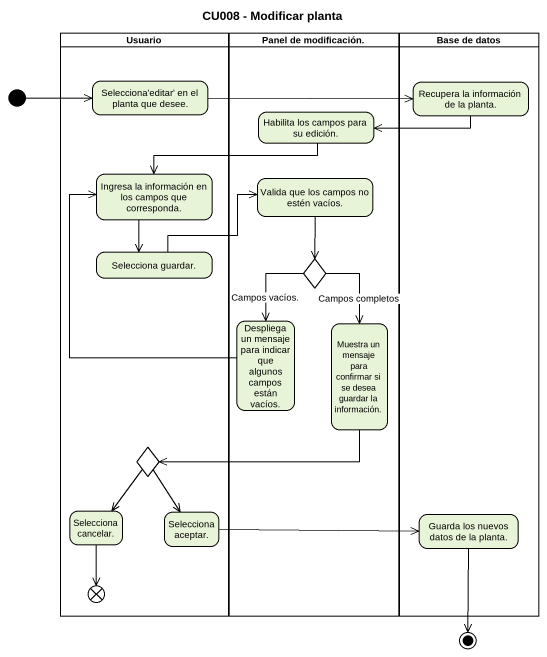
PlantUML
@startuml
title CU008 - Modificar planta
hide empty description
state Usuario <<partition>> {
  state "Selecciona'editar' en el planta que desee." as Selecciona_editar_en_el
  state "Ingresa la información en los campos que corresponda." as Ingresa_la_información_en
  state "Selecciona guardar." as Selecciona_guardar
  state choice2 <<choice>>
  state "Selecciona cancelar." as Selecciona_cancelar
  state "Selecciona aceptar." as Selecciona_aceptar
  state flowfinal1 <<end>>
}
state "Panel de modificación." as Panel_de_modificación <<partition>> {
  state "Habilita los campos para su edición." as Habilita_los_campos_para_su
  state "Valida que los campos no estén vacíos." as Valida_que_los_campos_no
  state choice1 <<choice>>
  state "Despliega un mensaje para indicar que algunos campos están vacíos." as Despliega_un_mensaje_para
  state "Muestra un mensaje para confirmar si se desea guardar la información." as Muestra_un_mensaje_para
}
state "Base de datos" as Base_de_datos <<partition>> {
  state "Recupera la información de la planta." as Recupera_la_información_de
  state "Guarda los nuevos datos de la planta." as Guarda_los_nuevos_datos_de
}
state initial1 <<start>>
state final1 <<end>>
initial1 -right-> Selecciona_editar_en_el
Selecciona_editar_en_el -right-> Recupera_la_información_de
Recupera_la_información_de -left-> Habilita_los_campos_para_su
Habilita_los_campos_para_su -left-> Ingresa_la_información_en
Ingresa_la_información_en --> Selecciona_guardar
Valida_que_los_campos_no --> choice1
Selecciona_guardar -right-> Valida_que_los_campos_no
choice1 --> Despliega_un_mensaje_para : Campos vacíos.
choice1 --> Muestra_un_mensaje_para : Campos completos
Despliega_un_mensaje_para -up-> Ingresa_la_información_en
Muestra_un_mensaje_para -left-> choice2
choice2 --> Selecciona_cancelar
choice2 --> Selecciona_aceptar
Selecciona_cancelar --> flowfinal1
Selecciona_aceptar -right-> Guarda_los_nuevos_datos_de
Guarda_los_nuevos_datos_de --> final1
@enduml
